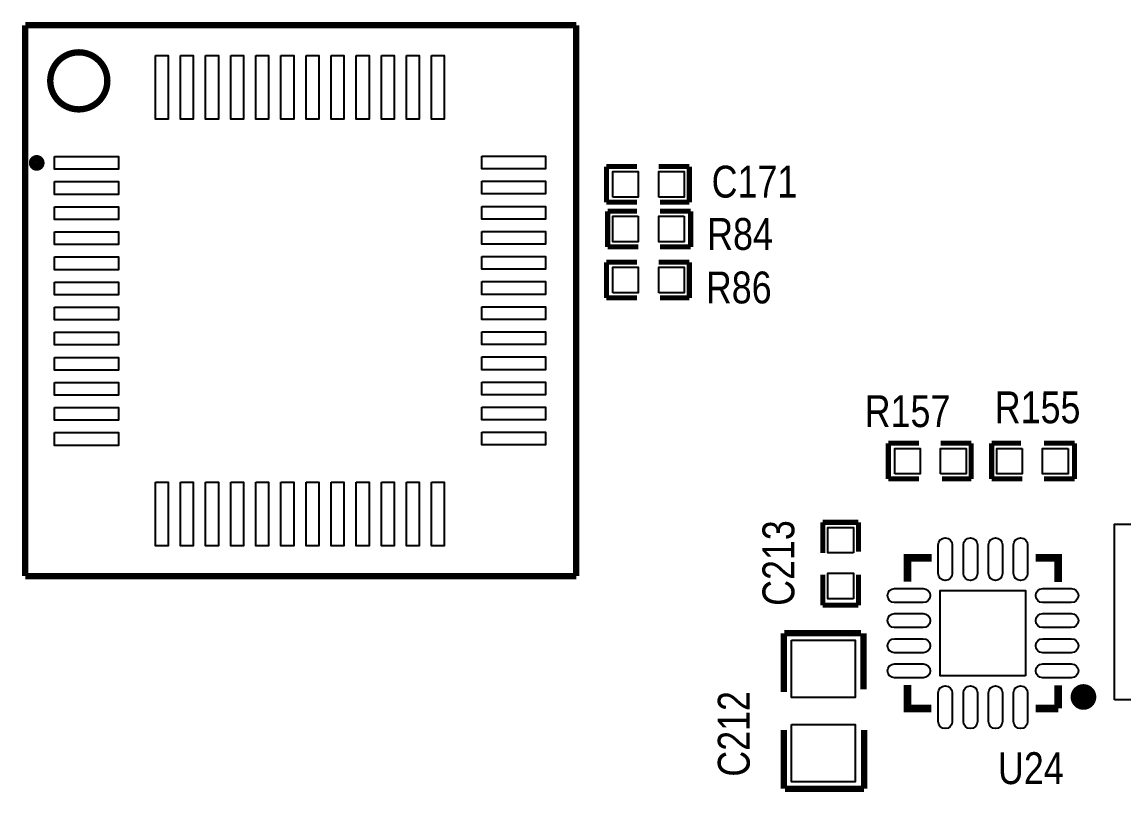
# Model space of a CAD drawing. Extents: x -16 to 114, y 9 to 99.
# Drawn here: x 5.02 to 26.97, y 26.73 to 42.07 of the extents above; entities that cross this region are included whole.
import ezdxf

# ---------------------------------------------------------------- set-up
doc = ezdxf.new("R2010")
doc.units = 0
for name, color, linetype in [('PG_SILKSCREEN_TOP', 6, 'CONTINUOUS'), ('PIN_TOP', 7, 'CONTINUOUS'), ('RD_SILKSCREEN_TOP', 8, 'CONTINUOUS')]:
    doc.layers.add(name, color=color, linetype=linetype)

msp = doc.modelspace()

# ---------------------------------------------------------------- linework, layer by layer
at = {"layer": 'PG_SILKSCREEN_TOP'}
for points, const_width in [([(5.08762, 42.00779), (16.06042, 42.00779)], 0.127), ([(5.08762, 31.03499), (5.08762, 42.00779)], 0.127), ([(16.06042, 42.00779), (16.06042, 31.03499)], 0.127), ([(16.6624, 39.1922), (17.272, 39.1922)], 0.1016), ([(16.6624, 39.1922), (16.6624, 38.481)], 0.1016), ([(17.7038, 39.1922), (18.3134, 39.1922)], 0.1016), ([(18.3134, 39.1922), (18.3134, 38.481)], 0.1016), ([(16.6624, 38.481), (17.272, 38.481)], 0.1016), ([(18.3134, 38.481), (17.7292, 38.481)], 0.1016), ([(16.6878, 38.3032), (17.272, 38.3032)], 0.1016), ([(16.6878, 37.592), (16.6878, 38.3032)], 0.1016), ([(18.3388, 38.3032), (17.7292, 38.3032)], 0.1016), ([(18.3388, 37.592), (18.3388, 38.3032)], 0.1016), ([(17.2974, 37.592), (16.6878, 37.592)], 0.1016), ([(18.3388, 37.592), (17.7292, 37.592)], 0.1016), ([(16.6624, 37.2872), (16.6624, 36.576)], 0.1016), ([(16.6624, 37.2872), (17.272, 37.2872)], 0.1016), ([(17.7038, 37.2872), (18.3134, 37.2872)], 0.1016), ([(18.3134, 37.2872), (18.3134, 36.576)], 0.1016), ([(16.6624, 36.576), (17.272, 36.576)], 0.1016), ([(18.3134, 36.576), (17.7292, 36.576)], 0.1016), ([(22.2758, 33.6804), (22.2758, 32.9692)], 0.1016), ([(22.2758, 33.6804), (22.8854, 33.6804)], 0.1016), ([(23.3172, 33.6804), (23.9268, 33.6804)], 0.1016), ([(23.9268, 33.6804), (23.9268, 32.9692)], 0.1016), ([(24.3332, 33.6804), (24.9174, 33.6804)], 0.1016), ([(24.3332, 32.9692), (24.3332, 33.6804)], 0.1016), ([(25.9842, 33.6804), (25.3746, 33.6804)], 0.1016), ([(25.9842, 32.9692), (25.9842, 33.6804)], 0.1016), ([(22.2758, 32.9692), (22.8854, 32.9692)], 0.1016), ([(23.9268, 32.9692), (23.3426, 32.9692)], 0.1016), ([(24.9428, 32.9692), (24.3332, 32.9692)], 0.1016), ([(25.9842, 32.9692), (25.3746, 32.9692)], 0.1016), ([(20.97024, 31.496), (20.97024, 32.1056)], 0.1016), ([(20.97024, 32.1056), (21.68144, 32.1056)], 0.1016), ([(21.68144, 32.1056), (21.68144, 31.5214)], 0.1016), ([(23.142448, 31.39694), (22.660356, 31.39694), (22.660356, 30.923992)], 0.1524), ([(25.660604, 30.914848), (25.660604, 31.39694), (25.211278, 31.39694)], 0.1524), ([(16.06042, 31.03499), (5.08762, 31.03499)], 0.127), ([(20.97024, 30.4546), (20.97024, 31.0642)], 0.1016), ([(21.68144, 30.4546), (21.68144, 31.0642)], 0.1016), ([(20.97024, 30.4546), (21.68144, 30.4546)], 0.1016), ([(20.193, 29.8958), (20.193, 28.7274)], 0.127), ([(21.7297, 29.8958), (20.2057, 29.8958)], 0.127), ([(21.7805, 28.7782), (21.7805, 29.8958)], 0.127), ([(22.660356, 28.86456), (22.660356, 28.396692), (23.13559, 28.396692)], 0.1524), ([(25.660604, 28.396692), (25.660604, 28.855416)], 0.1524), ([(25.213564, 28.396692), (25.660604, 28.396692)], 0.1524), ([(20.193, 26.797), (20.193, 27.9654)], 0.127), ([(21.7932, 27.9654), (21.7932, 26.797)], 0.127), ([(21.7932, 26.797), (20.2184, 26.797)], 0.127)]:
    msp.add_lwpolyline(points, dxfattribs=dict(at, const_width=const_width))
for points, const_width in [([(6.722618, 40.899334, 1), (5.586214, 40.899506, 1)], 0.127), ([(5.396484, 39.26459, 1), (5.235948, 39.264762, 1)], 0.1524), ([(26.290778, 28.626054, 1), (26.03345, 28.62589, 1)], 0.254)]:
    msp.add_lwpolyline(points, format="xyb", close=True, dxfattribs=dict(at, const_width=const_width))
at = {"layer": 'PIN_TOP'}
for points in [[(7.679944, 41.407588), (7.933944, 41.407588), (7.933944, 40.137588), (7.679944, 40.137588)], [(8.179816, 41.407588), (8.433816, 41.407588), (8.433816, 40.137588), (8.179816, 40.137588)], [(8.679942, 41.407588), (8.933942, 41.407588), (8.933942, 40.137588), (8.679942, 40.137588)], [(9.179814, 41.407588), (9.433814, 41.407588), (9.433814, 40.137588), (9.179814, 40.137588)], [(9.67994, 41.407588), (9.93394, 41.407588), (9.93394, 40.137588), (9.67994, 40.137588)], [(10.179812, 41.407588), (10.433812, 41.407588), (10.433812, 40.137588), (10.179812, 40.137588)], [(10.679938, 41.407588), (10.933938, 41.407588), (10.933938, 40.137588), (10.679938, 40.137588)], [(11.17981, 41.407588), (11.43381, 41.407588), (11.43381, 40.137588), (11.17981, 40.137588)], [(11.679936, 41.407588), (11.933936, 41.407588), (11.933936, 40.137588), (11.679936, 40.137588)], [(12.179808, 41.407588), (12.433808, 41.407588), (12.433808, 40.137588), (12.179808, 40.137588)], [(12.679934, 41.407588), (12.933934, 41.407588), (12.933934, 40.137588), (12.679934, 40.137588)], [(13.179806, 41.407588), (13.433806, 41.407588), (13.433806, 40.137588), (13.179806, 40.137588)], [(5.67182, 39.39159), (6.94182, 39.39159), (6.94182, 39.13759), (5.67182, 39.13759)], [(14.18082, 39.399464), (15.45082, 39.399464), (15.45082, 39.145464), (14.18082, 39.145464)], [(16.7894, 38.5826), (16.7894, 39.0906), (17.2974, 39.0906), (17.2974, 38.5826)], [(17.7038, 38.5826), (17.7038, 39.0906), (18.2118, 39.0906), (18.2118, 38.5826)], [(5.67182, 38.891718), (6.94182, 38.891718), (6.94182, 38.637718), (5.67182, 38.637718)], [(14.18082, 38.899592), (15.45082, 38.899592), (15.45082, 38.645592), (14.18082, 38.645592)], [(5.67182, 38.391592), (6.94182, 38.391592), (6.94182, 38.137592), (5.67182, 38.137592)], [(14.18082, 38.39972), (15.45082, 38.39972), (15.45082, 38.14572), (14.18082, 38.14572)], [(17.2974, 38.2016), (17.2974, 37.6936), (16.7894, 37.6936), (16.7894, 38.2016)], [(18.2118, 38.2016), (18.2118, 37.6936), (17.7038, 37.6936), (17.7038, 38.2016)], [(5.67182, 37.89172), (6.94182, 37.89172), (6.94182, 37.63772), (5.67182, 37.63772)], [(14.18082, 37.899594), (15.45082, 37.899594), (15.45082, 37.645594), (14.18082, 37.645594)], [(5.67182, 37.391594), (6.94182, 37.391594), (6.94182, 37.137594), (5.67182, 37.137594)], [(14.18082, 37.399722), (15.45082, 37.399722), (15.45082, 37.145722), (14.18082, 37.145722)], [(16.7894, 36.6776), (16.7894, 37.1856), (17.2974, 37.1856), (17.2974, 36.6776)], [(17.7038, 36.6776), (17.7038, 37.1856), (18.2118, 37.1856), (18.2118, 36.6776)], [(5.67182, 36.891722), (6.94182, 36.891722), (6.94182, 36.637722), (5.67182, 36.637722)], [(14.18082, 36.899596), (15.45082, 36.899596), (15.45082, 36.645596), (14.18082, 36.645596)], [(5.67182, 36.391596), (6.94182, 36.391596), (6.94182, 36.137596), (5.67182, 36.137596)], [(14.18082, 36.399724), (15.45082, 36.399724), (15.45082, 36.145724), (14.18082, 36.145724)], [(5.67182, 35.891724), (6.94182, 35.891724), (6.94182, 35.637724), (5.67182, 35.637724)], [(14.18082, 35.899598), (15.45082, 35.899598), (15.45082, 35.645598), (14.18082, 35.645598)], [(5.67182, 35.391598), (6.94182, 35.391598), (6.94182, 35.137598), (5.67182, 35.137598)], [(14.18082, 35.399726), (15.45082, 35.399726), (15.45082, 35.145726), (14.18082, 35.145726)], [(14.18082, 34.8996), (15.45082, 34.8996), (15.45082, 34.6456), (14.18082, 34.6456)], [(5.67182, 34.891726), (6.94182, 34.891726), (6.94182, 34.637726), (5.67182, 34.637726)], [(5.67182, 34.3916), (6.94182, 34.3916), (6.94182, 34.1376), (5.67182, 34.1376)], [(14.18082, 34.399728), (15.45082, 34.399728), (15.45082, 34.145728), (14.18082, 34.145728)], [(5.67182, 33.891728), (6.94182, 33.891728), (6.94182, 33.637728), (5.67182, 33.637728)], [(14.18082, 33.899602), (15.45082, 33.899602), (15.45082, 33.645602), (14.18082, 33.645602)], [(22.4028, 33.0708), (22.4028, 33.5788), (22.9108, 33.5788), (22.9108, 33.0708)], [(23.3172, 33.0708), (23.3172, 33.5788), (23.8252, 33.5788), (23.8252, 33.0708)], [(24.9428, 33.5788), (24.9428, 33.0708), (24.4348, 33.0708), (24.4348, 33.5788)], [(25.8572, 33.5788), (25.8572, 33.0708), (25.3492, 33.0708), (25.3492, 33.5788)], [(7.679944, 32.907478), (7.933944, 32.907478), (7.933944, 31.637478), (7.679944, 31.637478)], [(8.179816, 32.907478), (8.433816, 32.907478), (8.433816, 31.637478), (8.179816, 31.637478)], [(8.679942, 32.907478), (8.933942, 32.907478), (8.933942, 31.637478), (8.679942, 31.637478)], [(9.179814, 32.907478), (9.433814, 32.907478), (9.433814, 31.637478), (9.179814, 31.637478)], [(9.67994, 32.907478), (9.93394, 32.907478), (9.93394, 31.637478), (9.67994, 31.637478)], [(10.179812, 32.907478), (10.433812, 32.907478), (10.433812, 31.637478), (10.179812, 31.637478)], [(10.679938, 32.907478), (10.933938, 32.907478), (10.933938, 31.637478), (10.679938, 31.637478)], [(11.17981, 32.907478), (11.43381, 32.907478), (11.43381, 31.637478), (11.17981, 31.637478)], [(11.679936, 32.907478), (11.933936, 32.907478), (11.933936, 31.637478), (11.679936, 31.637478)], [(12.179808, 32.907478), (12.433808, 32.907478), (12.433808, 31.637478), (12.179808, 31.637478)], [(12.679934, 32.907478), (12.933934, 32.907478), (12.933934, 31.637478), (12.679934, 31.637478)], [(13.179806, 32.907478), (13.433806, 32.907478), (13.433806, 31.637478), (13.179806, 31.637478)], [(26.778204, 28.56738), (26.778204, 32.0675), (29.127704, 32.0675), (29.127704, 28.56738)], [(21.57984, 31.496), (21.07184, 31.496), (21.07184, 32.004), (21.57984, 32.004)], [(21.57984, 30.5816), (21.07184, 30.5816), (21.07184, 31.0896), (21.57984, 31.0896)], [(25.010491, 29.046805), (23.310469, 29.046805), (23.310469, 30.746827), (25.010491, 30.746827)], [(20.3454, 29.7561), (21.6154, 29.7561), (21.6154, 28.6131), (20.3454, 28.6131)], [(20.3454, 28.0797), (21.6154, 28.0797), (21.6154, 26.9367), (20.3454, 26.9367)]]:
    msp.add_lwpolyline(points, close=True, dxfattribs=at)
for points in [[(23.550499, 31.656782), (23.550499, 31.086806, -1), (23.270337, 31.086806), (23.270337, 31.656782, -1)], [(24.050625, 31.656782), (24.050625, 31.086806, -1), (23.770463, 31.086806), (23.770463, 31.656782, -1)], [(24.550497, 31.656782), (24.550497, 31.086806, -1), (24.270335, 31.086806), (24.270335, 31.656782, -1)], [(25.050623, 31.656782), (25.050623, 31.086806, -1), (24.770461, 31.086806), (24.770461, 31.656782, -1)], [(22.400514, 30.786959), (22.97049, 30.786959, -1), (22.97049, 30.506797), (22.400514, 30.506797, -1)], [(25.35047, 30.786959), (25.920446, 30.786959, -1), (25.920446, 30.506797), (25.35047, 30.506797, -1)], [(22.400514, 30.286833), (22.97049, 30.286833, -1), (22.97049, 30.006671), (22.400514, 30.006671, -1)], [(25.35047, 30.286833), (25.920446, 30.286833, -1), (25.920446, 30.006671), (25.35047, 30.006671, -1)], [(22.400514, 29.786961), (22.97049, 29.786961, -1), (22.97049, 29.506799), (22.400514, 29.506799, -1)], [(25.35047, 29.786961), (25.920446, 29.786961, -1), (25.920446, 29.506799), (25.35047, 29.506799, -1)], [(22.400514, 29.286835), (22.97049, 29.286835, -1), (22.97049, 29.006673), (22.400514, 29.006673, -1)], [(25.35047, 29.286835), (25.920446, 29.286835, -1), (25.920446, 29.006673), (25.35047, 29.006673, -1)], [(23.550499, 28.706826), (23.550499, 28.13685, -1), (23.270337, 28.13685), (23.270337, 28.706826, -1)], [(24.050625, 28.706826), (24.050625, 28.13685, -1), (23.770463, 28.13685), (23.770463, 28.706826, -1)], [(24.550497, 28.706826), (24.550497, 28.13685, -1), (24.270335, 28.13685), (24.270335, 28.706826, -1)], [(25.050623, 28.706826), (25.050623, 28.13685, -1), (24.770461, 28.13685), (24.770461, 28.706826, -1)]]:
    msp.add_lwpolyline(points, format="xyb", close=True, dxfattribs=at)

# ---------------------------------------------------------------- texts
at = {"layer": 'RD_SILKSCREEN_TOP', "width": 0.84}
for s, p in [('C171', (18.7579, 38.574218)), ('R84', (18.669, 37.532564)), ('R86', (18.6436, 36.466018)), ('R155', (24.3967, 34.078164)), ('R157', (21.8059, 34.002218)), ('U24', (24.4602, 26.890218))]:
    msp.add_text(s, height=0.635, dxfattribs=at).set_placement(p)
for s, p in [('C213', (20.404836, 30.4419)), ('C212', (19.515582, 27.0383))]:
    msp.add_text(s, height=0.635, rotation=90, dxfattribs=at).set_placement(p)

doc.saveas('drawing.dxf')
